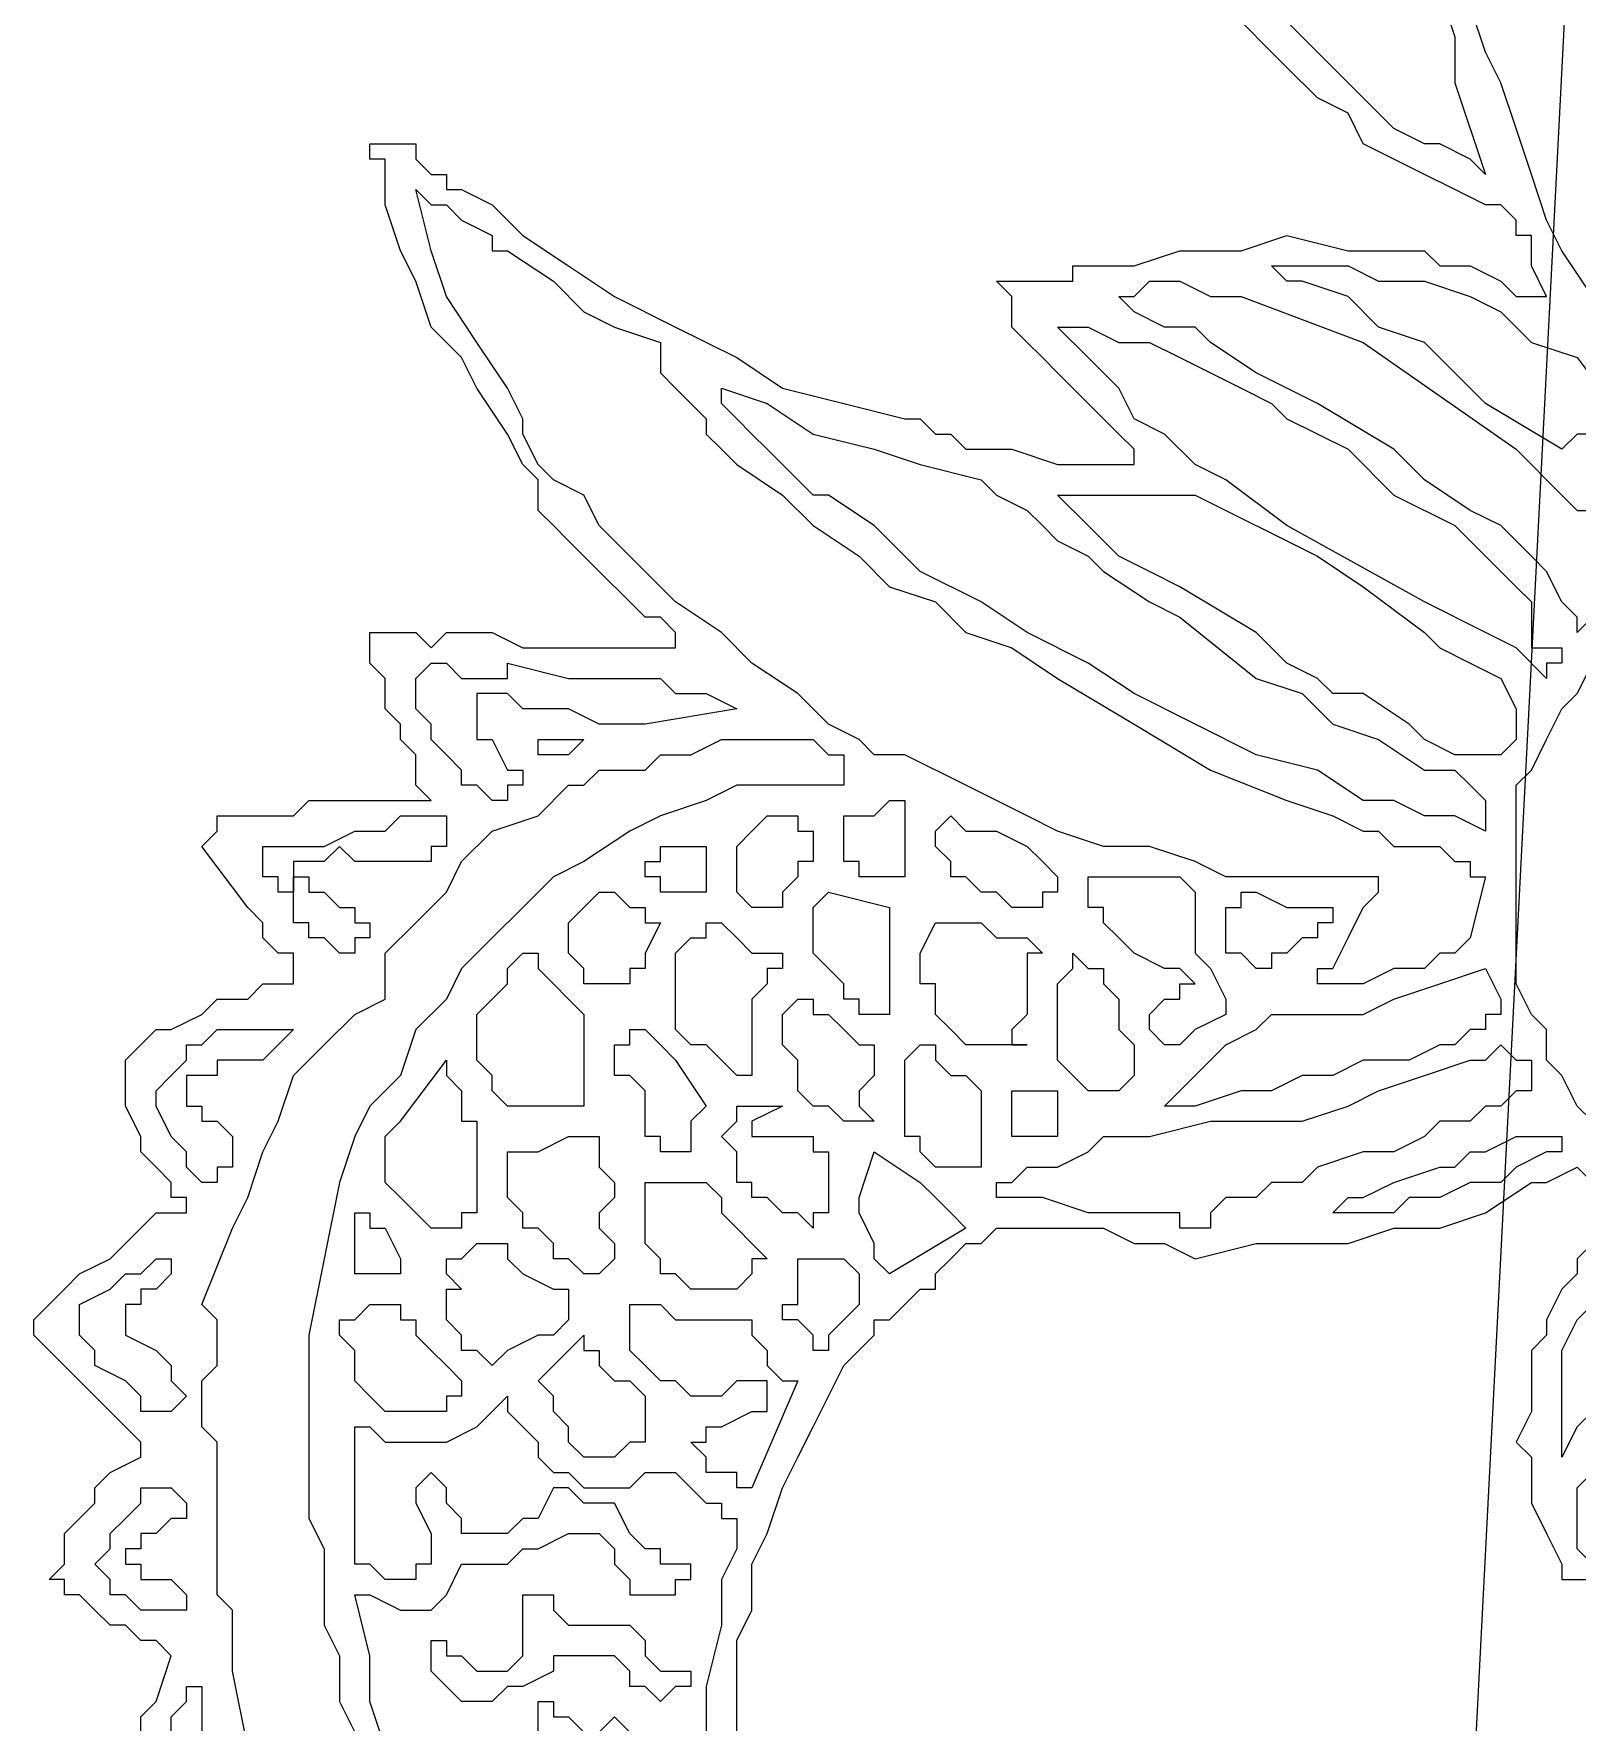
# Model space of a CAD drawing. Extents: x -66030 to 95157, y -13132 to 45879.
# Drawn here: x -22725.4 to -22330.9, y 15122.5 to 15554.3 of the extents above; entities that cross this region are included whole.
import ezdxf

# ---------------------------------------------------------------- set-up
doc = ezdxf.new("R2010")
doc.units = 0
doc.header["$LTSCALE"] = 100
doc.header["$MEASUREMENT"] = 0
doc.layers.get('0').update_dxf_attribs({"linetype": 'CONTINUOUS'})

msp = doc.modelspace()

# ---------------------------------------------------------------- linework, layer by layer
at = {"lineweight": 0}
for points in [[(-22326.97, 15698.06), (-22420.71, 13877.88)], [(-22366.03, 15565.26), (-22362.12, 15553.54), (-22362.12, 15541.82), (-22354.31, 15518.39), (-22358.22, 15522.29), (-22366.03, 15526.2), (-22369.93, 15526.2), (-22377.75, 15530.1), (-22389.46, 15541.82), (-22397.28, 15549.63), (-22405.09, 15557.45)], [(-22326.97, 15487.14), (-22334.78, 15498.86), (-22338.69, 15506.67), (-22342.59, 15518.39), (-22346.5, 15530.1), (-22350.4, 15541.82), (-22354.31, 15549.63), (-22358.22, 15561.35)], [(-22698.03, 15116.07), (-22698.03, 15123.88), (-22694.13, 15127.79), (-22690.22, 15139.51), (-22690.22, 15139.51), (-22694.13, 15143.41), (-22694.13, 15143.41), (-22698.03, 15143.41), (-22701.94, 15147.32), (-22701.94, 15147.32), (-22705.85, 15147.32), (-22709.75, 15151.22), (-22713.66, 15155.13), (-22717.56, 15155.13), (-22717.56, 15155.13), (-22717.56, 15159.04), (-22721.47, 15159.04), (-22717.56, 15162.94), (-22717.56, 15170.75), (-22713.66, 15174.66), (-22709.75, 15178.57), (-22709.75, 15182.47), (-22705.85, 15186.38), (-22698.03, 15190.28), (-22698.03, 15194.19), (-22725.38, 15221.53), (-22725.38, 15225.44), (-22721.47, 15229.34), (-22717.56, 15233.25), (-22713.66, 15237.16), (-22705.85, 15241.06), (-22701.94, 15244.97), (-22698.03, 15248.87), (-22694.13, 15252.78), (-22686.32, 15252.78), (-22686.32, 15256.69), (-22690.22, 15256.69), (-22690.22, 15260.59), (-22690.22, 15260.59), (-22694.13, 15264.5), (-22694.13, 15264.5), (-22698.03, 15268.4), (-22698.03, 15268.4), (-22698.03, 15272.31), (-22701.94, 15280.12), (-22701.94, 15284.03), (-22701.94, 15284.03), (-22701.94, 15287.93), (-22701.94, 15291.84), (-22694.13, 15299.65), (-22690.22, 15299.65), (-22682.41, 15303.56), (-22678.5, 15307.46), (-22670.69, 15307.46), (-22666.79, 15311.37), (-22658.98, 15311.37), (-22658.98, 15311.37), (-22658.98, 15315.28), (-22658.98, 15315.28), (-22658.98, 15315.28), (-22658.98, 15319.18), (-22662.88, 15319.18), (-22666.79, 15323.09), (-22666.79, 15326.99), (-22670.69, 15330.9), (-22682.41, 15346.52), (-22678.5, 15350.43), (-22678.5, 15350.43), (-22678.5, 15354.34), (-22674.6, 15354.34), (-22670.69, 15354.34), (-22666.79, 15354.34), (-22658.98, 15354.34), (-22655.07, 15358.24), (-22651.16, 15358.24), (-22647.26, 15358.24), (-22643.35, 15358.24), (-22639.45, 15358.24), (-22631.63, 15358.24), (-22627.73, 15358.24), (-22623.82, 15358.24), (-22627.73, 15362.15), (-22627.73, 15366.05), (-22627.73, 15369.96), (-22631.63, 15373.86), (-22631.63, 15377.77), (-22635.54, 15381.68), (-22635.54, 15385.58), (-22635.54, 15389.49), (-22639.45, 15393.39), (-22639.45, 15397.3), (-22639.45, 15397.3), (-22639.45, 15401.21), (-22631.63, 15401.21), (-22627.73, 15401.21), (-22623.82, 15397.3), (-22619.92, 15401.21), (-22616.01, 15401.21), (-22608.2, 15401.21), (-22600.39, 15397.3), (-22588.67, 15397.3), (-22580.86, 15397.3), (-22573.04, 15397.3), (-22565.23, 15397.3), (-22561.33, 15397.3), (-22561.33, 15397.3), (-22561.33, 15401.21), (-22561.33, 15401.21), (-22565.23, 15405.11), (-22569.14, 15405.11), (-22573.04, 15409.02), (-22580.86, 15416.83), (-22584.76, 15420.74), (-22588.67, 15424.64), (-22592.57, 15428.55), (-22596.48, 15432.45), (-22596.48, 15440.27), (-22600.39, 15444.17), (-22604.29, 15451.98), (-22612.1, 15463.7), (-22616.01, 15471.51), (-22623.82, 15479.33), (-22627.73, 15491.04), (-22631.63, 15498.86), (-22635.54, 15510.57), (-22635.54, 15522.29), (-22639.45, 15522.29), (-22639.45, 15522.29), (-22639.45, 15526.2), (-22639.45, 15526.2), (-22639.45, 15526.2), (-22635.54, 15526.2), (-22635.54, 15526.2), (-22631.63, 15526.2), (-22627.73, 15526.2), (-22627.73, 15522.29), (-22623.82, 15518.39), (-22619.92, 15518.39), (-22619.92, 15514.48), (-22616.01, 15514.48), (-22608.2, 15510.57), (-22600.39, 15502.76), (-22588.67, 15494.95), (-22576.95, 15487.14), (-22561.33, 15479.33), (-22545.7, 15471.51), (-22533.98, 15463.7), (-22518.36, 15459.8), (-22502.74, 15455.89), (-22498.83, 15455.89), (-22498.83, 15455.89), (-22494.92, 15451.98), (-22494.92, 15451.98), (-22491.02, 15451.98), (-22487.11, 15448.08), (-22487.11, 15448.08), (-22475.39, 15448.08), (-22463.68, 15444.17), (-22455.86, 15444.17), (-22448.05, 15444.17), (-22444.15, 15444.17), (-22444.15, 15448.08), (-22448.05, 15451.98), (-22455.86, 15459.8), (-22459.77, 15463.7), (-22463.68, 15467.61), (-22467.58, 15471.51), (-22471.49, 15475.42), (-22475.39, 15479.33), (-22475.39, 15487.14), (-22479.3, 15491.04), (-22475.39, 15491.04), (-22475.39, 15491.04), (-22467.58, 15491.04), (-22463.68, 15491.04), (-22463.68, 15491.04), (-22459.77, 15491.04), (-22459.77, 15494.95), (-22444.15, 15494.95), (-22432.43, 15498.86), (-22416.81, 15498.86), (-22405.09, 15502.76), (-22389.46, 15498.86), (-22377.75, 15498.86), (-22369.93, 15498.86), (-22366.03, 15494.95), (-22358.22, 15494.95), (-22350.4, 15491.04), (-22350.4, 15491.04), (-22350.4, 15491.04), (-22346.5, 15487.14), (-22338.69, 15487.14), (-22342.59, 15494.95), (-22342.59, 15502.76), (-22346.5, 15502.76), (-22346.5, 15506.67), (-22350.4, 15510.57), (-22350.4, 15510.57), (-22354.31, 15510.57), (-22362.12, 15514.48), (-22369.93, 15518.39), (-22377.75, 15522.29), (-22385.56, 15526.2), (-22389.46, 15534.01), (-22397.28, 15537.92), (-22405.09, 15545.73), (-22408.99, 15549.63), (-22416.81, 15557.45)], [(-22326.97, 15451.98), (-22330.87, 15451.98), (-22334.78, 15448.08), (-22354.31, 15459.8), (-22362.12, 15467.61), (-22369.93, 15475.42), (-22381.65, 15479.33), (-22389.46, 15487.14), (-22401.18, 15491.04), (-22405.09, 15491.04), (-22408.99, 15494.95), (-22405.09, 15494.95), (-22401.18, 15494.95), (-22389.46, 15494.95), (-22381.65, 15491.04), (-22369.93, 15491.04), (-22358.22, 15487.14), (-22350.4, 15483.23), (-22342.59, 15475.42), (-22330.87, 15471.51), (-22330.87, 15471.51), (-22319.16, 15455.89)], [(-22326.97, 15405.11), (-22330.87, 15401.21), (-22330.87, 15405.11), (-22334.78, 15409.02), (-22338.69, 15416.83), (-22342.59, 15420.74), (-22346.5, 15424.64), (-22350.4, 15428.55), (-22358.22, 15432.45), (-22369.93, 15440.27), (-22377.75, 15448.08), (-22397.28, 15459.8), (-22405.09, 15463.7), (-22412.9, 15467.61), (-22424.62, 15475.42), (-22428.52, 15479.33), (-22436.33, 15479.33), (-22444.15, 15483.23), (-22448.05, 15487.14), (-22448.05, 15487.14), (-22448.05, 15487.14), (-22444.15, 15487.14), (-22440.24, 15491.04), (-22432.43, 15491.04), (-22424.62, 15487.14), (-22416.81, 15487.14), (-22385.56, 15475.42), (-22346.5, 15448.08), (-22346.5, 15448.08), (-22342.59, 15444.17), (-22338.69, 15440.27), (-22330.87, 15432.45), (-22326.97, 15432.45)], [(-22326.97, 15276.22), (-22330.87, 15280.12), (-22334.78, 15287.93), (-22338.69, 15291.84), (-22338.69, 15299.65), (-22342.59, 15303.56), (-22346.5, 15311.37), (-22346.5, 15315.28), (-22346.5, 15323.09), (-22346.5, 15326.99), (-22346.5, 15334.81), (-22346.5, 15342.62), (-22346.5, 15346.52), (-22346.5, 15354.34), (-22346.5, 15362.15), (-22342.59, 15366.05), (-22338.69, 15373.86), (-22334.78, 15381.68), (-22330.87, 15385.58), (-22326.97, 15393.39)], [(-22670.69, 15116.07), (-22674.6, 15135.6), (-22674.6, 15139.51), (-22674.6, 15143.41), (-22674.6, 15147.32), (-22674.6, 15147.32), (-22674.6, 15151.22), (-22678.5, 15155.13), (-22678.5, 15162.94), (-22678.5, 15174.66), (-22678.5, 15182.47), (-22678.5, 15186.38), (-22678.5, 15194.19), (-22678.5, 15194.19), (-22682.41, 15198.1), (-22682.41, 15198.1), (-22682.41, 15202), (-22682.41, 15205.91), (-22682.41, 15209.81), (-22678.5, 15213.72), (-22678.5, 15221.53), (-22678.5, 15225.44), (-22678.5, 15225.44), (-22682.41, 15229.34), (-22674.6, 15248.87), (-22670.69, 15256.69), (-22666.79, 15268.4), (-22662.88, 15276.22), (-22658.98, 15287.93), (-22651.16, 15295.75), (-22643.35, 15303.56), (-22635.54, 15307.46), (-22635.54, 15319.18), (-22627.73, 15326.99), (-22619.92, 15334.81), (-22616.01, 15342.62), (-22608.2, 15350.43), (-22596.48, 15354.34), (-22588.67, 15362.15), (-22584.76, 15362.15), (-22580.86, 15366.05), (-22576.95, 15366.05), (-22569.14, 15366.05), (-22565.23, 15369.96), (-22557.42, 15369.96), (-22549.61, 15373.86), (-22541.8, 15373.86), (-22537.89, 15373.86), (-22533.98, 15373.86), (-22530.08, 15373.86), (-22530.08, 15373.86), (-22526.17, 15373.86), (-22522.27, 15369.96), (-22518.36, 15369.96), (-22518.36, 15366.05), (-22518.36, 15366.05), (-22518.36, 15366.05), (-22518.36, 15366.05), (-22518.36, 15362.15), (-22518.36, 15362.15), (-22522.27, 15362.15), (-22522.27, 15362.15), (-22530.08, 15362.15), (-22533.98, 15362.15), (-22545.7, 15362.15), (-22553.51, 15358.24), (-22565.23, 15354.34), (-22573.04, 15350.43), (-22584.76, 15342.62), (-22592.57, 15338.71), (-22600.39, 15330.9), (-22608.2, 15323.09), (-22616.01, 15315.28), (-22619.92, 15307.46), (-22627.73, 15299.65), (-22631.63, 15287.93), (-22639.45, 15280.12), (-22643.35, 15272.31), (-22647.26, 15260.59), (-22651.16, 15241.06), (-22655.07, 15221.53), (-22655.07, 15202), (-22655.07, 15194.19), (-22655.07, 15186.38), (-22655.07, 15174.66), (-22651.16, 15166.85), (-22651.16, 15155.13), (-22651.16, 15147.32), (-22647.26, 15139.51), (-22647.26, 15127.79), (-22643.35, 15119.98)], [(-22545.7, 15116.07), (-22545.7, 15123.88), (-22545.7, 15131.69), (-22545.7, 15143.41), (-22541.8, 15151.22), (-22541.8, 15162.94), (-22537.89, 15170.75), (-22533.98, 15182.47), (-22530.08, 15190.28), (-22526.17, 15198.1), (-22522.27, 15205.91), (-22518.36, 15213.72), (-22510.55, 15221.53), (-22510.55, 15225.44), (-22506.64, 15225.44), (-22502.74, 15229.34), (-22498.83, 15233.25), (-22494.92, 15233.25), (-22494.92, 15237.16), (-22491.02, 15241.06), (-22491.02, 15241.06), (-22487.11, 15244.97), (-22483.21, 15244.97), (-22479.3, 15248.87), (-22475.39, 15248.87), (-22471.49, 15248.87), (-22463.68, 15248.87), (-22459.77, 15248.87), (-22451.96, 15248.87), (-22444.15, 15244.97), (-22436.33, 15244.97), (-22428.52, 15241.06), (-22412.9, 15244.97), (-22401.18, 15244.97), (-22389.46, 15244.97), (-22377.75, 15248.87), (-22366.03, 15248.87), (-22354.31, 15252.78), (-22342.59, 15260.59), (-22338.69, 15260.59), (-22330.87, 15264.5), (-22326.97, 15260.59)], [(-22326.97, 15244.97), (-22330.87, 15241.06), (-22330.87, 15237.16), (-22334.78, 15233.25), (-22338.69, 15225.44), (-22338.69, 15221.53), (-22342.59, 15217.63), (-22342.59, 15209.81), (-22342.59, 15205.91), (-22342.59, 15202), (-22346.5, 15194.19), (-22342.59, 15190.28), (-22342.59, 15182.47), (-22342.59, 15178.57), (-22338.69, 15170.75), (-22334.78, 15162.94), (-22334.78, 15162.94), (-22334.78, 15159.04), (-22330.87, 15159.04), (-22330.87, 15159.04), (-22326.97, 15159.04)], [(-22326.97, 15202), (-22330.87, 15198.1), (-22334.78, 15190.28), (-22334.78, 15194.19), (-22334.78, 15198.1), (-22334.78, 15205.91), (-22334.78, 15217.63), (-22330.87, 15225.44), (-22326.97, 15229.34)], [(-22635.54, 15116.07), (-22639.45, 15127.79), (-22639.45, 15139.51), (-22643.35, 15155.13), (-22639.45, 15155.13), (-22639.45, 15155.13), (-22631.63, 15151.22), (-22627.73, 15151.22), (-22623.82, 15151.22), (-22623.82, 15151.22), (-22619.92, 15155.13), (-22619.92, 15155.13), (-22616.01, 15162.94), (-22608.2, 15162.94), (-22604.29, 15162.94), (-22600.39, 15166.85), (-22596.48, 15166.85), (-22588.67, 15170.75), (-22584.76, 15170.75), (-22580.86, 15170.75), (-22580.86, 15170.75), (-22576.95, 15166.85), (-22576.95, 15162.94), (-22573.04, 15159.04), (-22573.04, 15155.13), (-22573.04, 15155.13), (-22569.14, 15155.13), (-22569.14, 15155.13), (-22569.14, 15155.13), (-22565.23, 15155.13), (-22561.33, 15155.13), (-22561.33, 15155.13), (-22561.33, 15159.04), (-22557.42, 15159.04), (-22557.42, 15159.04), (-22557.42, 15162.94), (-22561.33, 15162.94), (-22565.23, 15162.94), (-22565.23, 15166.85), (-22569.14, 15166.85), (-22573.04, 15170.75), (-22573.04, 15170.75), (-22576.95, 15178.57), (-22576.95, 15178.57), (-22580.86, 15178.57), (-22584.76, 15178.57), (-22584.76, 15178.57), (-22588.67, 15182.47), (-22588.67, 15182.47), (-22592.57, 15182.47), (-22596.48, 15174.66), (-22600.39, 15174.66), (-22604.29, 15170.75), (-22608.2, 15170.75), (-22608.2, 15170.75), (-22612.1, 15170.75), (-22616.01, 15170.75), (-22616.01, 15174.66), (-22616.01, 15174.66), (-22619.92, 15178.57), (-22619.92, 15182.47), (-22619.92, 15182.47), (-22619.92, 15182.47), (-22623.82, 15186.38), (-22623.82, 15186.38), (-22623.82, 15186.38), (-22627.73, 15182.47), (-22627.73, 15182.47), (-22627.73, 15182.47), (-22627.73, 15178.57), (-22623.82, 15170.75), (-22623.82, 15166.85), (-22623.82, 15162.94), (-22623.82, 15162.94), (-22627.73, 15162.94), (-22627.73, 15159.04), (-22627.73, 15159.04), (-22631.63, 15159.04), (-22635.54, 15159.04), (-22635.54, 15159.04), (-22639.45, 15162.94), (-22643.35, 15162.94), (-22643.35, 15162.94), (-22643.35, 15166.85), (-22643.35, 15166.85), (-22643.35, 15198.1), (-22639.45, 15198.1), (-22635.54, 15194.19), (-22631.63, 15194.19), (-22627.73, 15194.19), (-22623.82, 15194.19), (-22619.92, 15194.19), (-22612.1, 15198.1), (-22608.2, 15202), (-22608.2, 15202), (-22604.29, 15205.91), (-22604.29, 15205.91), (-22604.29, 15205.91), (-22604.29, 15205.91), (-22604.29, 15202), (-22600.39, 15198.1), (-22596.48, 15194.19), (-22596.48, 15190.28), (-22592.57, 15186.38), (-22588.67, 15186.38), (-22584.76, 15182.47), (-22584.76, 15182.47), (-22580.86, 15182.47), (-22576.95, 15182.47), (-22576.95, 15182.47), (-22573.04, 15182.47), (-22573.04, 15182.47), (-22569.14, 15186.38), (-22569.14, 15186.38), (-22569.14, 15186.38), (-22565.23, 15186.38), (-22565.23, 15186.38), (-22561.33, 15186.38), (-22561.33, 15186.38), (-22557.42, 15182.47), (-22553.51, 15178.57), (-22549.61, 15178.57), (-22549.61, 15174.66), (-22545.7, 15174.66), (-22545.7, 15174.66), (-22545.7, 15166.85), (-22549.61, 15159.04), (-22549.61, 15151.22), (-22549.61, 15147.32), (-22553.51, 15131.69), (-22553.51, 15116.07)], [(-22326.97, 15162.94), (-22330.87, 15166.85), (-22330.87, 15166.85), (-22330.87, 15170.75), (-22330.87, 15170.75), (-22330.87, 15174.66), (-22330.87, 15182.47), (-22326.97, 15186.38)], [(-22690.22, 15119.98), (-22690.22, 15123.88), (-22686.32, 15127.79), (-22686.32, 15131.69), (-22686.32, 15131.69), (-22682.41, 15131.69), (-22682.41, 15131.69), (-22682.41, 15131.69), (-22682.41, 15127.79), (-22682.41, 15123.88), (-22682.41, 15123.88), (-22682.41, 15123.88), (-22682.41, 15119.98)], [(-22596.48, 15119.98), (-22596.48, 15123.88), (-22596.48, 15123.88), (-22596.48, 15127.79), (-22596.48, 15127.79), (-22592.57, 15127.79), (-22592.57, 15123.88), (-22588.67, 15123.88), (-22588.67, 15123.88), (-22588.67, 15123.88), (-22588.67, 15123.88), (-22584.76, 15119.98)], [(-22580.86, 15119.98), (-22576.95, 15123.88), (-22573.04, 15119.98)]]:
    msp.add_lwpolyline(points, dxfattribs=at)
for points in [[(-22604.29, 15498.86), (-22592.57, 15491.04), (-22584.76, 15483.23), (-22576.95, 15479.33), (-22565.23, 15475.42), (-22565.23, 15471.51), (-22565.23, 15467.61), (-22561.33, 15463.7), (-22557.42, 15459.8), (-22553.51, 15455.89), (-22553.51, 15451.98), (-22549.61, 15448.08), (-22545.7, 15444.17), (-22533.98, 15436.36), (-22526.17, 15428.55), (-22514.45, 15420.74), (-22506.64, 15412.92), (-22494.92, 15409.02), (-22487.11, 15401.21), (-22475.39, 15397.3), (-22463.68, 15389.49), (-22444.15, 15377.77), (-22424.62, 15366.05), (-22405.09, 15358.24), (-22393.37, 15354.34), (-22385.56, 15350.43), (-22381.65, 15350.43), (-22377.75, 15346.52), (-22369.93, 15346.52), (-22366.03, 15346.52), (-22362.12, 15342.62), (-22358.22, 15342.62), (-22358.22, 15338.71), (-22354.31, 15338.71), (-22358.22, 15323.09), (-22362.12, 15319.18), (-22366.03, 15319.18), (-22369.93, 15315.28), (-22377.75, 15315.28), (-22385.56, 15311.37), (-22397.28, 15311.37), (-22397.28, 15315.28), (-22393.37, 15315.28), (-22389.46, 15323.09), (-22385.56, 15330.9), (-22385.56, 15330.9), (-22381.65, 15334.81), (-22381.65, 15338.71), (-22385.56, 15338.71), (-22385.56, 15338.71), (-22389.46, 15338.71), (-22393.37, 15338.71), (-22397.28, 15338.71), (-22405.09, 15338.71), (-22408.99, 15338.71), (-22420.71, 15338.71), (-22428.52, 15342.62), (-22440.24, 15346.52), (-22451.96, 15346.52), (-22463.68, 15350.43), (-22471.49, 15354.34), (-22479.3, 15358.24), (-22487.11, 15362.15), (-22502.74, 15369.96), (-22510.55, 15369.96), (-22514.45, 15373.86), (-22522.27, 15377.77), (-22530.08, 15385.58), (-22541.8, 15393.39), (-22549.61, 15401.21), (-22561.33, 15409.02), (-22573.04, 15420.74), (-22576.95, 15424.64), (-22580.86, 15428.55), (-22584.76, 15436.36), (-22592.57, 15440.27), (-22596.48, 15444.17), (-22600.39, 15451.98), (-22600.39, 15455.89), (-22604.29, 15463.7), (-22612.1, 15475.42), (-22619.92, 15487.14), (-22623.82, 15498.86), (-22627.73, 15514.48), (-22623.82, 15510.57), (-22619.92, 15510.57), (-22616.01, 15506.67), (-22616.01, 15506.67), (-22608.2, 15502.76), (-22608.2, 15498.86), (-22604.29, 15498.86)], [(-22350.4, 15416.83), (-22346.5, 15412.92), (-22346.5, 15412.92), (-22342.59, 15409.02), (-22342.59, 15405.11), (-22342.59, 15405.11), (-22342.59, 15401.21), (-22342.59, 15397.3), (-22334.78, 15397.3), (-22334.78, 15393.39), (-22338.69, 15393.39), (-22338.69, 15389.49), (-22338.69, 15389.49), (-22346.5, 15397.3), (-22354.31, 15401.21), (-22369.93, 15409.02), (-22405.09, 15428.55), (-22420.71, 15440.27), (-22428.52, 15444.17), (-22436.33, 15451.98), (-22444.15, 15455.89), (-22448.05, 15463.7), (-22455.86, 15471.51), (-22463.68, 15479.33), (-22463.68, 15479.33), (-22455.86, 15479.33), (-22448.05, 15475.42), (-22440.24, 15475.42), (-22432.43, 15471.51), (-22424.62, 15467.61), (-22416.81, 15463.7), (-22408.99, 15459.8), (-22405.09, 15455.89), (-22389.46, 15448.08), (-22377.75, 15436.36), (-22362.12, 15428.55), (-22350.4, 15416.83)], [(-22451.96, 15416.83), (-22440.24, 15409.02), (-22432.43, 15405.11), (-22412.9, 15389.49), (-22401.18, 15385.58), (-22393.37, 15377.77), (-22381.65, 15373.86), (-22369.93, 15366.05), (-22366.03, 15366.05), (-22362.12, 15366.05), (-22358.22, 15362.15), (-22354.31, 15358.24), (-22354.31, 15350.43), (-22362.12, 15354.34), (-22369.93, 15354.34), (-22377.75, 15358.24), (-22385.56, 15358.24), (-22397.28, 15366.05), (-22412.9, 15369.96), (-22428.52, 15377.77), (-22444.15, 15385.58), (-22455.86, 15393.39), (-22471.49, 15401.21), (-22483.21, 15409.02), (-22498.83, 15416.83), (-22510.55, 15428.55), (-22522.27, 15436.36), (-22526.17, 15436.36), (-22526.17, 15436.36), (-22530.08, 15440.27), (-22530.08, 15440.27), (-22533.98, 15444.17), (-22533.98, 15444.17), (-22537.89, 15448.08), (-22541.8, 15451.98), (-22545.7, 15455.89), (-22549.61, 15459.8), (-22549.61, 15463.7), (-22537.89, 15459.8), (-22526.17, 15451.98), (-22510.55, 15448.08), (-22498.83, 15444.17), (-22483.21, 15440.27), (-22479.3, 15436.36), (-22471.49, 15432.45), (-22467.58, 15428.55), (-22463.68, 15424.64), (-22455.86, 15420.74), (-22451.96, 15416.83)], [(-22397.28, 15420.74), (-22385.56, 15412.92), (-22369.93, 15401.21), (-22366.03, 15397.3), (-22358.22, 15393.39), (-22350.4, 15389.49), (-22346.5, 15381.68), (-22346.5, 15381.68), (-22346.5, 15377.77), (-22346.5, 15373.86), (-22350.4, 15369.96), (-22350.4, 15369.96), (-22358.22, 15369.96), (-22362.12, 15369.96), (-22369.93, 15373.86), (-22373.84, 15377.77), (-22385.56, 15385.58), (-22393.37, 15385.58), (-22397.28, 15389.49), (-22405.09, 15393.39), (-22412.9, 15401.21), (-22432.43, 15412.92), (-22440.24, 15416.83), (-22448.05, 15420.74), (-22455.86, 15428.55), (-22463.68, 15436.36), (-22459.77, 15436.36), (-22455.86, 15436.36), (-22451.96, 15436.36), (-22444.15, 15436.36), (-22436.33, 15436.36), (-22432.43, 15436.36), (-22428.52, 15436.36), (-22397.28, 15420.74)], [(-22604.29, 15393.39), (-22588.67, 15389.49), (-22573.04, 15389.49), (-22565.23, 15389.49), (-22561.33, 15385.58), (-22553.51, 15385.58), (-22545.7, 15381.68), (-22569.14, 15377.77), (-22573.04, 15377.77), (-22580.86, 15377.77), (-22588.67, 15381.68), (-22596.48, 15381.68), (-22600.39, 15381.68), (-22604.29, 15385.58), (-22612.1, 15385.58), (-22612.1, 15385.58), (-22612.1, 15385.58), (-22612.1, 15381.68), (-22612.1, 15381.68), (-22612.1, 15377.77), (-22612.1, 15373.86), (-22608.2, 15373.86), (-22604.29, 15366.05), (-22604.29, 15366.05), (-22604.29, 15366.05), (-22600.39, 15366.05), (-22600.39, 15362.15), (-22604.29, 15362.15), (-22604.29, 15358.24), (-22604.29, 15358.24), (-22608.2, 15358.24), (-22612.1, 15362.15), (-22616.01, 15362.15), (-22616.01, 15366.05), (-22619.92, 15369.96), (-22623.82, 15373.86), (-22623.82, 15377.77), (-22627.73, 15381.68), (-22627.73, 15385.58), (-22627.73, 15389.49), (-22623.82, 15393.39), (-22619.92, 15393.39), (-22619.92, 15393.39), (-22616.01, 15389.49), (-22612.1, 15389.49), (-22608.2, 15389.49), (-22604.29, 15389.49), (-22604.29, 15393.39)], [(-22584.76, 15373.86), (-22588.67, 15369.96), (-22588.67, 15369.96), (-22588.67, 15369.96), (-22588.67, 15369.96), (-22592.57, 15369.96), (-22592.57, 15369.96), (-22596.48, 15369.96), (-22596.48, 15369.96), (-22596.48, 15369.96), (-22596.48, 15373.86), (-22592.57, 15373.86), (-22584.76, 15373.86)], [(-22502.74, 15338.71), (-22502.74, 15338.71), (-22506.64, 15338.71), (-22506.64, 15338.71), (-22510.55, 15338.71), (-22510.55, 15338.71), (-22514.45, 15338.71), (-22514.45, 15342.62), (-22514.45, 15342.62), (-22518.36, 15342.62), (-22518.36, 15346.52), (-22518.36, 15346.52), (-22518.36, 15350.43), (-22518.36, 15350.43), (-22518.36, 15354.34), (-22514.45, 15354.34), (-22510.55, 15354.34), (-22506.64, 15358.24), (-22506.64, 15358.24), (-22502.74, 15358.24), (-22502.74, 15338.71)], [(-22619.92, 15354.34), (-22619.92, 15350.43), (-22619.92, 15346.52), (-22619.92, 15346.52), (-22623.82, 15346.52), (-22623.82, 15342.62), (-22623.82, 15342.62), (-22631.63, 15342.62), (-22635.54, 15342.62), (-22639.45, 15342.62), (-22643.35, 15342.62), (-22643.35, 15342.62), (-22647.26, 15346.52), (-22647.26, 15346.52), (-22647.26, 15346.52), (-22647.26, 15346.52), (-22651.16, 15342.62), (-22655.07, 15342.62), (-22655.07, 15342.62), (-22658.98, 15342.62), (-22658.98, 15342.62), (-22658.98, 15342.62), (-22658.98, 15338.71), (-22655.07, 15338.71), (-22655.07, 15334.81), (-22651.16, 15334.81), (-22647.26, 15330.9), (-22647.26, 15330.9), (-22643.35, 15330.9), (-22643.35, 15326.99), (-22639.45, 15326.99), (-22639.45, 15326.99), (-22639.45, 15323.09), (-22643.35, 15323.09), (-22643.35, 15319.18), (-22643.35, 15319.18), (-22643.35, 15319.18), (-22647.26, 15319.18), (-22647.26, 15319.18), (-22647.26, 15319.18), (-22647.26, 15319.18), (-22651.16, 15323.09), (-22655.07, 15323.09), (-22655.07, 15326.99), (-22658.98, 15326.99), (-22658.98, 15330.9), (-22658.98, 15334.81), (-22658.98, 15334.81), (-22658.98, 15338.71), (-22658.98, 15334.81), (-22662.88, 15334.81), (-22662.88, 15334.81), (-22662.88, 15338.71), (-22666.79, 15338.71), (-22666.79, 15342.62), (-22666.79, 15342.62), (-22666.79, 15346.52), (-22666.79, 15346.52), (-22666.79, 15346.52), (-22662.88, 15346.52), (-22658.98, 15346.52), (-22658.98, 15346.52), (-22655.07, 15346.52), (-22651.16, 15346.52), (-22643.35, 15350.43), (-22639.45, 15350.43), (-22635.54, 15350.43), (-22631.63, 15354.34), (-22623.82, 15354.34), (-22623.82, 15354.34), (-22619.92, 15354.34)], [(-22526.17, 15342.62), (-22530.08, 15342.62), (-22530.08, 15338.71), (-22533.98, 15334.81), (-22533.98, 15330.9), (-22533.98, 15330.9), (-22537.89, 15330.9), (-22537.89, 15330.9), (-22537.89, 15330.9), (-22541.8, 15330.9), (-22541.8, 15330.9), (-22545.7, 15334.81), (-22545.7, 15338.71), (-22545.7, 15342.62), (-22545.7, 15346.52), (-22541.8, 15350.43), (-22541.8, 15350.43), (-22537.89, 15354.34), (-22537.89, 15354.34), (-22533.98, 15354.34), (-22533.98, 15354.34), (-22530.08, 15354.34), (-22530.08, 15354.34), (-22530.08, 15350.43), (-22526.17, 15350.43), (-22526.17, 15346.52), (-22526.17, 15342.62)], [(-22467.58, 15342.62), (-22463.68, 15338.71), (-22463.68, 15334.81), (-22467.58, 15334.81), (-22467.58, 15330.9), (-22471.49, 15330.9), (-22475.39, 15330.9), (-22479.3, 15334.81), (-22483.21, 15334.81), (-22487.11, 15338.71), (-22491.02, 15338.71), (-22491.02, 15342.62), (-22494.92, 15346.52), (-22494.92, 15350.43), (-22494.92, 15350.43), (-22494.92, 15350.43), (-22491.02, 15354.34), (-22487.11, 15350.43), (-22479.3, 15350.43), (-22471.49, 15346.52), (-22467.58, 15342.62)], [(-22553.51, 15346.52), (-22553.51, 15346.52), (-22553.51, 15342.62), (-22553.51, 15342.62), (-22553.51, 15338.71), (-22553.51, 15334.81), (-22557.42, 15334.81), (-22557.42, 15334.81), (-22557.42, 15334.81), (-22561.33, 15334.81), (-22565.23, 15334.81), (-22565.23, 15338.71), (-22569.14, 15338.71), (-22569.14, 15342.62), (-22569.14, 15342.62), (-22565.23, 15342.62), (-22565.23, 15346.52), (-22557.42, 15346.52), (-22553.51, 15346.52)], [(-22428.52, 15334.81), (-22428.52, 15330.9), (-22428.52, 15326.99), (-22428.52, 15323.09), (-22428.52, 15319.18), (-22424.62, 15315.28), (-22424.62, 15315.28), (-22420.71, 15307.46), (-22420.71, 15303.56), (-22428.52, 15299.65), (-22432.43, 15295.75), (-22436.33, 15295.75), (-22436.33, 15295.75), (-22436.33, 15295.75), (-22440.24, 15299.65), (-22440.24, 15299.65), (-22440.24, 15303.56), (-22436.33, 15307.46), (-22432.43, 15307.46), (-22432.43, 15307.46), (-22432.43, 15311.37), (-22428.52, 15311.37), (-22428.52, 15311.37), (-22432.43, 15315.28), (-22432.43, 15315.28), (-22436.33, 15315.28), (-22444.15, 15319.18), (-22448.05, 15323.09), (-22451.96, 15326.99), (-22451.96, 15330.9), (-22455.86, 15330.9), (-22455.86, 15334.81), (-22455.86, 15338.71), (-22455.86, 15338.71), (-22455.86, 15338.71), (-22451.96, 15338.71), (-22448.05, 15338.71), (-22444.15, 15338.71), (-22440.24, 15338.71), (-22436.33, 15338.71), (-22432.43, 15338.71), (-22428.52, 15334.81)], [(-22565.23, 15326.99), (-22569.14, 15319.18), (-22569.14, 15315.28), (-22573.04, 15315.28), (-22573.04, 15311.37), (-22573.04, 15311.37), (-22573.04, 15311.37), (-22576.95, 15311.37), (-22576.95, 15311.37), (-22580.86, 15311.37), (-22580.86, 15311.37), (-22584.76, 15311.37), (-22584.76, 15315.28), (-22584.76, 15315.28), (-22588.67, 15319.18), (-22588.67, 15319.18), (-22588.67, 15323.09), (-22588.67, 15326.99), (-22588.67, 15326.99), (-22584.76, 15330.9), (-22584.76, 15330.9), (-22580.86, 15334.81), (-22580.86, 15334.81), (-22576.95, 15334.81), (-22576.95, 15334.81), (-22576.95, 15334.81), (-22573.04, 15330.9), (-22569.14, 15330.9), (-22569.14, 15326.99), (-22565.23, 15326.99)], [(-22506.64, 15330.9), (-22506.64, 15326.99), (-22506.64, 15323.09), (-22506.64, 15315.28), (-22506.64, 15311.37), (-22506.64, 15311.37), (-22506.64, 15307.46), (-22506.64, 15303.56), (-22506.64, 15303.56), (-22510.55, 15303.56), (-22514.45, 15303.56), (-22514.45, 15307.46), (-22518.36, 15307.46), (-22518.36, 15307.46), (-22518.36, 15311.37), (-22522.27, 15315.28), (-22526.17, 15319.18), (-22526.17, 15323.09), (-22526.17, 15326.99), (-22526.17, 15326.99), (-22526.17, 15330.9), (-22522.27, 15334.81), (-22522.27, 15334.81), (-22522.27, 15334.81), (-22506.64, 15330.9)], [(-22393.37, 15330.9), (-22393.37, 15326.99), (-22397.28, 15326.99), (-22397.28, 15323.09), (-22401.18, 15323.09), (-22405.09, 15319.18), (-22408.99, 15319.18), (-22408.99, 15315.28), (-22412.9, 15315.28), (-22412.9, 15315.28), (-22416.81, 15319.18), (-22416.81, 15319.18), (-22420.71, 15319.18), (-22420.71, 15323.09), (-22420.71, 15326.99), (-22420.71, 15326.99), (-22420.71, 15330.9), (-22420.71, 15330.9), (-22416.81, 15330.9), (-22416.81, 15334.81), (-22412.9, 15334.81), (-22405.09, 15330.9), (-22401.18, 15330.9), (-22397.28, 15330.9), (-22393.37, 15330.9)], [(-22533.98, 15315.28), (-22537.89, 15315.28), (-22537.89, 15315.28), (-22537.89, 15311.37), (-22541.8, 15307.46), (-22541.8, 15303.56), (-22541.8, 15295.75), (-22541.8, 15291.84), (-22541.8, 15287.93), (-22545.7, 15287.93), (-22545.7, 15287.93), (-22549.61, 15291.84), (-22553.51, 15295.75), (-22557.42, 15295.75), (-22561.33, 15299.65), (-22561.33, 15303.56), (-22561.33, 15307.46), (-22561.33, 15311.37), (-22561.33, 15315.28), (-22561.33, 15315.28), (-22561.33, 15319.18), (-22557.42, 15323.09), (-22553.51, 15323.09), (-22553.51, 15326.99), (-22549.61, 15326.99), (-22549.61, 15326.99), (-22545.7, 15323.09), (-22541.8, 15319.18), (-22537.89, 15319.18), (-22533.98, 15319.18), (-22533.98, 15315.28)], [(-22467.58, 15319.18), (-22471.49, 15319.18), (-22471.49, 15315.28), (-22471.49, 15307.46), (-22471.49, 15303.56), (-22475.39, 15299.65), (-22475.39, 15299.65), (-22475.39, 15295.75), (-22471.49, 15295.75), (-22471.49, 15295.75), (-22471.49, 15295.75), (-22471.49, 15295.75), (-22475.39, 15295.75), (-22479.3, 15295.75), (-22483.21, 15295.75), (-22487.11, 15295.75), (-22487.11, 15295.75), (-22491.02, 15299.65), (-22494.92, 15303.56), (-22494.92, 15303.56), (-22494.92, 15307.46), (-22494.92, 15311.37), (-22498.83, 15311.37), (-22498.83, 15315.28), (-22498.83, 15319.18), (-22494.92, 15326.99), (-22494.92, 15326.99), (-22494.92, 15326.99), (-22491.02, 15326.99), (-22491.02, 15326.99), (-22487.11, 15326.99), (-22483.21, 15326.99), (-22479.3, 15323.09), (-22475.39, 15323.09), (-22471.49, 15323.09), (-22467.58, 15319.18)], [(-22584.76, 15303.56), (-22584.76, 15299.65), (-22584.76, 15291.84), (-22584.76, 15287.93), (-22584.76, 15280.12), (-22588.67, 15280.12), (-22596.48, 15280.12), (-22596.48, 15280.12), (-22600.39, 15280.12), (-22604.29, 15280.12), (-22604.29, 15280.12), (-22608.2, 15284.03), (-22608.2, 15287.93), (-22608.2, 15287.93), (-22612.1, 15291.84), (-22612.1, 15295.75), (-22612.1, 15303.56), (-22608.2, 15307.46), (-22604.29, 15311.37), (-22604.29, 15315.28), (-22604.29, 15315.28), (-22600.39, 15319.18), (-22596.48, 15319.18), (-22596.48, 15315.28), (-22592.57, 15311.37), (-22588.67, 15307.46), (-22584.76, 15303.56)], [(-22448.05, 15307.46), (-22448.05, 15307.46), (-22448.05, 15303.56), (-22448.05, 15299.65), (-22448.05, 15299.65), (-22444.15, 15295.75), (-22444.15, 15291.84), (-22444.15, 15287.93), (-22444.15, 15287.93), (-22444.15, 15287.93), (-22448.05, 15284.03), (-22448.05, 15284.03), (-22451.96, 15284.03), (-22451.96, 15284.03), (-22455.86, 15284.03), (-22455.86, 15284.03), (-22459.77, 15287.93), (-22459.77, 15287.93), (-22463.68, 15291.84), (-22463.68, 15299.65), (-22463.68, 15303.56), (-22463.68, 15307.46), (-22463.68, 15307.46), (-22463.68, 15311.37), (-22459.77, 15315.28), (-22459.77, 15319.18), (-22455.86, 15315.28), (-22455.86, 15315.28), (-22451.96, 15315.28), (-22451.96, 15315.28), (-22451.96, 15311.37), (-22448.05, 15307.46)], [(-22350.4, 15307.46), (-22350.4, 15303.56), (-22354.31, 15303.56), (-22354.31, 15299.65), (-22358.22, 15299.65), (-22362.12, 15295.75), (-22366.03, 15295.75), (-22373.84, 15291.84), (-22385.56, 15291.84), (-22393.37, 15287.93), (-22401.18, 15287.93), (-22408.99, 15284.03), (-22416.81, 15284.03), (-22428.52, 15280.12), (-22432.43, 15280.12), (-22436.33, 15280.12), (-22428.52, 15287.93), (-22424.62, 15291.84), (-22420.71, 15295.75), (-22412.9, 15299.65), (-22408.99, 15303.56), (-22408.99, 15303.56), (-22405.09, 15303.56), (-22401.18, 15303.56), (-22397.28, 15303.56), (-22393.37, 15303.56), (-22385.56, 15303.56), (-22377.75, 15307.46), (-22366.03, 15311.37), (-22354.31, 15315.28), (-22350.4, 15307.46)], [(-22510.55, 15295.75), (-22510.55, 15295.75), (-22510.55, 15291.84), (-22510.55, 15287.93), (-22514.45, 15284.03), (-22514.45, 15280.12), (-22510.55, 15276.22), (-22514.45, 15276.22), (-22514.45, 15276.22), (-22518.36, 15276.22), (-22518.36, 15276.22), (-22522.27, 15280.12), (-22526.17, 15280.12), (-22526.17, 15280.12), (-22530.08, 15284.03), (-22530.08, 15287.93), (-22530.08, 15291.84), (-22533.98, 15295.75), (-22533.98, 15299.65), (-22533.98, 15303.56), (-22530.08, 15307.46), (-22530.08, 15307.46), (-22530.08, 15307.46), (-22526.17, 15307.46), (-22526.17, 15303.56), (-22522.27, 15303.56), (-22518.36, 15299.65), (-22518.36, 15299.65), (-22514.45, 15295.75), (-22514.45, 15295.75), (-22510.55, 15295.75)], [(-22658.98, 15299.65), (-22662.88, 15295.75), (-22662.88, 15295.75), (-22662.88, 15295.75), (-22666.79, 15291.84), (-22666.79, 15291.84), (-22674.6, 15291.84), (-22674.6, 15291.84), (-22678.5, 15291.84), (-22678.5, 15287.93), (-22678.5, 15287.93), (-22682.41, 15287.93), (-22686.32, 15287.93), (-22686.32, 15287.93), (-22686.32, 15284.03), (-22686.32, 15284.03), (-22686.32, 15280.12), (-22686.32, 15280.12), (-22682.41, 15280.12), (-22682.41, 15280.12), (-22682.41, 15276.22), (-22678.5, 15276.22), (-22674.6, 15272.31), (-22674.6, 15272.31), (-22674.6, 15272.31), (-22674.6, 15272.31), (-22674.6, 15268.4), (-22674.6, 15268.4), (-22674.6, 15264.5), (-22678.5, 15264.5), (-22678.5, 15260.59), (-22678.5, 15260.59), (-22682.41, 15260.59), (-22682.41, 15260.59), (-22686.32, 15264.5), (-22686.32, 15268.4), (-22690.22, 15272.31), (-22694.13, 15280.12), (-22694.13, 15284.03), (-22690.22, 15287.93), (-22686.32, 15291.84), (-22686.32, 15295.75), (-22682.41, 15295.75), (-22678.5, 15299.65), (-22670.69, 15299.65), (-22666.79, 15299.65), (-22662.88, 15299.65), (-22658.98, 15299.65)], [(-22553.51, 15280.12), (-22553.51, 15280.12), (-22557.42, 15276.22), (-22557.42, 15272.31), (-22557.42, 15272.31), (-22557.42, 15268.4), (-22557.42, 15268.4), (-22561.33, 15268.4), (-22565.23, 15268.4), (-22565.23, 15272.31), (-22569.14, 15272.31), (-22569.14, 15276.22), (-22569.14, 15276.22), (-22569.14, 15280.12), (-22569.14, 15280.12), (-22569.14, 15280.12), (-22569.14, 15284.03), (-22569.14, 15284.03), (-22573.04, 15287.93), (-22573.04, 15287.93), (-22576.95, 15287.93), (-22576.95, 15291.84), (-22576.95, 15291.84), (-22576.95, 15295.75), (-22573.04, 15295.75), (-22573.04, 15299.65), (-22573.04, 15299.65), (-22569.14, 15299.65), (-22565.23, 15295.75), (-22561.33, 15291.84), (-22553.51, 15280.12)], [(-22487.11, 15287.93), (-22483.21, 15284.03), (-22483.21, 15284.03), (-22483.21, 15276.22), (-22483.21, 15272.31), (-22483.21, 15268.4), (-22483.21, 15264.5), (-22487.11, 15264.5), (-22487.11, 15264.5), (-22491.02, 15264.5), (-22494.92, 15264.5), (-22498.83, 15268.4), (-22498.83, 15272.31), (-22502.74, 15272.31), (-22502.74, 15276.22), (-22502.74, 15280.12), (-22502.74, 15284.03), (-22502.74, 15287.93), (-22502.74, 15291.84), (-22502.74, 15291.84), (-22498.83, 15295.75), (-22498.83, 15295.75), (-22498.83, 15295.75), (-22494.92, 15295.75), (-22494.92, 15291.84), (-22491.02, 15287.93), (-22491.02, 15287.93), (-22491.02, 15287.93), (-22487.11, 15287.93), (-22487.11, 15287.93)], [(-22342.59, 15284.03), (-22346.5, 15284.03), (-22350.4, 15280.12), (-22354.31, 15280.12), (-22358.22, 15276.22), (-22366.03, 15276.22), (-22369.93, 15272.31), (-22369.93, 15272.31), (-22377.75, 15268.4), (-22385.56, 15268.4), (-22397.28, 15264.5), (-22401.18, 15260.59), (-22408.99, 15260.59), (-22412.9, 15256.69), (-22420.71, 15256.69), (-22420.71, 15256.69), (-22424.62, 15252.78), (-22424.62, 15252.78), (-22424.62, 15248.87), (-22428.52, 15248.87), (-22428.52, 15248.87), (-22432.43, 15248.87), (-22432.43, 15252.78), (-22440.24, 15252.78), (-22444.15, 15252.78), (-22455.86, 15252.78), (-22467.58, 15256.69), (-22471.49, 15256.69), (-22479.3, 15256.69), (-22479.3, 15260.59), (-22475.39, 15260.59), (-22471.49, 15264.5), (-22463.68, 15264.5), (-22455.86, 15268.4), (-22455.86, 15268.4), (-22451.96, 15272.31), (-22440.24, 15272.31), (-22424.62, 15276.22), (-22412.9, 15276.22), (-22401.18, 15276.22), (-22389.46, 15280.12), (-22381.65, 15284.03), (-22369.93, 15287.93), (-22358.22, 15291.84), (-22354.31, 15291.84), (-22354.31, 15291.84), (-22354.31, 15291.84), (-22350.4, 15295.75), (-22346.5, 15291.84), (-22346.5, 15291.84), (-22342.59, 15291.84), (-22342.59, 15287.93), (-22342.59, 15284.03)], [(-22612.1, 15272.31), (-22612.1, 15272.31), (-22612.1, 15272.31), (-22612.1, 15268.4), (-22612.1, 15260.59), (-22612.1, 15256.69), (-22612.1, 15256.69), (-22612.1, 15252.78), (-22612.1, 15252.78), (-22616.01, 15252.78), (-22616.01, 15248.87), (-22619.92, 15248.87), (-22619.92, 15248.87), (-22623.82, 15248.87), (-22623.82, 15248.87), (-22627.73, 15252.78), (-22627.73, 15252.78), (-22631.63, 15256.69), (-22631.63, 15256.69), (-22635.54, 15260.59), (-22635.54, 15260.59), (-22635.54, 15264.5), (-22635.54, 15268.4), (-22635.54, 15268.4), (-22635.54, 15272.31), (-22631.63, 15276.22), (-22619.92, 15291.84), (-22619.92, 15291.84), (-22619.92, 15287.93), (-22616.01, 15284.03), (-22616.01, 15280.12), (-22616.01, 15276.22), (-22612.1, 15276.22), (-22612.1, 15272.31)], [(-22463.68, 15280.12), (-22463.68, 15276.22), (-22463.68, 15276.22), (-22463.68, 15276.22), (-22463.68, 15272.31), (-22467.58, 15272.31), (-22467.58, 15272.31), (-22471.49, 15272.31), (-22471.49, 15272.31), (-22471.49, 15272.31), (-22475.39, 15272.31), (-22475.39, 15276.22), (-22475.39, 15276.22), (-22475.39, 15280.12), (-22475.39, 15280.12), (-22475.39, 15284.03), (-22475.39, 15284.03), (-22471.49, 15284.03), (-22467.58, 15284.03), (-22463.68, 15284.03), (-22463.68, 15284.03), (-22463.68, 15280.12), (-22463.68, 15280.12), (-22463.68, 15280.12)], [(-22533.98, 15280.12), (-22541.8, 15276.22), (-22541.8, 15272.31), (-22541.8, 15272.31), (-22541.8, 15272.31), (-22537.89, 15272.31), (-22537.89, 15272.31), (-22533.98, 15272.31), (-22533.98, 15272.31), (-22533.98, 15272.31), (-22530.08, 15272.31), (-22530.08, 15272.31), (-22526.17, 15272.31), (-22526.17, 15268.4), (-22522.27, 15268.4), (-22522.27, 15268.4), (-22522.27, 15264.5), (-22522.27, 15260.59), (-22522.27, 15256.69), (-22522.27, 15252.78), (-22522.27, 15252.78), (-22526.17, 15252.78), (-22526.17, 15248.87), (-22530.08, 15252.78), (-22533.98, 15252.78), (-22533.98, 15252.78), (-22537.89, 15256.69), (-22541.8, 15256.69), (-22541.8, 15260.59), (-22545.7, 15260.59), (-22545.7, 15264.5), (-22545.7, 15268.4), (-22549.61, 15272.31), (-22549.61, 15272.31), (-22545.7, 15276.22), (-22545.7, 15276.22), (-22545.7, 15280.12), (-22541.8, 15280.12), (-22541.8, 15280.12), (-22537.89, 15280.12), (-22537.89, 15280.12), (-22537.89, 15280.12), (-22533.98, 15280.12)], [(-22580.86, 15272.31), (-22580.86, 15268.4), (-22580.86, 15268.4), (-22580.86, 15264.5), (-22580.86, 15264.5), (-22576.95, 15260.59), (-22576.95, 15256.69), (-22580.86, 15252.78), (-22580.86, 15252.78), (-22580.86, 15248.87), (-22576.95, 15244.97), (-22576.95, 15241.06), (-22576.95, 15241.06), (-22580.86, 15237.16), (-22580.86, 15237.16), (-22584.76, 15237.16), (-22588.67, 15241.06), (-22588.67, 15241.06), (-22592.57, 15241.06), (-22592.57, 15244.97), (-22596.48, 15248.87), (-22600.39, 15248.87), (-22600.39, 15252.78), (-22600.39, 15252.78), (-22604.29, 15256.69), (-22604.29, 15260.59), (-22604.29, 15264.5), (-22604.29, 15264.5), (-22604.29, 15268.4), (-22600.39, 15268.4), (-22596.48, 15268.4), (-22588.67, 15272.31), (-22588.67, 15272.31), (-22584.76, 15272.31), (-22580.86, 15272.31), (-22580.86, 15272.31)], [(-22338.69, 15268.4), (-22346.5, 15264.5), (-22350.4, 15260.59), (-22358.22, 15260.59), (-22366.03, 15256.69), (-22373.84, 15256.69), (-22377.75, 15252.78), (-22385.56, 15252.78), (-22393.37, 15252.78), (-22389.46, 15256.69), (-22385.56, 15256.69), (-22377.75, 15260.59), (-22366.03, 15264.5), (-22362.12, 15264.5), (-22358.22, 15268.4), (-22354.31, 15268.4), (-22354.31, 15268.4), (-22346.5, 15272.31), (-22342.59, 15272.31), (-22338.69, 15272.31), (-22334.78, 15272.31), (-22334.78, 15268.4), (-22338.69, 15268.4), (-22338.69, 15268.4)], [(-22487.11, 15248.87), (-22506.64, 15237.16), (-22506.64, 15237.16), (-22510.55, 15241.06), (-22510.55, 15241.06), (-22510.55, 15241.06), (-22510.55, 15244.97), (-22514.45, 15252.78), (-22514.45, 15252.78), (-22514.45, 15256.69), (-22510.55, 15268.4), (-22498.83, 15260.59), (-22494.92, 15256.69), (-22494.92, 15256.69), (-22491.02, 15252.78), (-22487.11, 15248.87)], [(-22537.89, 15241.06), (-22537.89, 15241.06), (-22541.8, 15241.06), (-22541.8, 15237.16), (-22541.8, 15237.16), (-22545.7, 15233.25), (-22549.61, 15233.25), (-22553.51, 15233.25), (-22557.42, 15233.25), (-22557.42, 15233.25), (-22561.33, 15237.16), (-22565.23, 15237.16), (-22565.23, 15241.06), (-22569.14, 15244.97), (-22569.14, 15248.87), (-22569.14, 15252.78), (-22569.14, 15256.69), (-22569.14, 15256.69), (-22569.14, 15260.59), (-22565.23, 15260.59), (-22565.23, 15260.59), (-22561.33, 15260.59), (-22561.33, 15260.59), (-22557.42, 15260.59), (-22553.51, 15260.59), (-22549.61, 15256.69), (-22549.61, 15252.78), (-22545.7, 15248.87), (-22541.8, 15244.97), (-22537.89, 15241.06)], [(-22631.63, 15241.06), (-22631.63, 15237.16), (-22631.63, 15237.16), (-22635.54, 15237.16), (-22639.45, 15237.16), (-22643.35, 15237.16), (-22643.35, 15237.16), (-22643.35, 15241.06), (-22643.35, 15241.06), (-22643.35, 15244.97), (-22643.35, 15248.87), (-22643.35, 15252.78), (-22639.45, 15252.78), (-22639.45, 15248.87), (-22635.54, 15248.87), (-22635.54, 15248.87), (-22631.63, 15241.06)], [(-22592.57, 15221.53), (-22596.48, 15221.53), (-22596.48, 15221.53), (-22604.29, 15217.63), (-22604.29, 15217.63), (-22608.2, 15213.72), (-22612.1, 15217.63), (-22612.1, 15217.63), (-22616.01, 15217.63), (-22616.01, 15221.53), (-22619.92, 15225.44), (-22619.92, 15225.44), (-22619.92, 15229.34), (-22619.92, 15233.25), (-22616.01, 15233.25), (-22616.01, 15233.25), (-22619.92, 15237.16), (-22619.92, 15241.06), (-22616.01, 15241.06), (-22616.01, 15241.06), (-22612.1, 15244.97), (-22604.29, 15244.97), (-22604.29, 15241.06), (-22604.29, 15241.06), (-22604.29, 15241.06), (-22600.39, 15237.16), (-22592.57, 15233.25), (-22588.67, 15233.25), (-22588.67, 15229.34), (-22588.67, 15229.34), (-22588.67, 15229.34), (-22588.67, 15225.44), (-22588.67, 15225.44), (-22592.57, 15221.53)], [(-22690.22, 15241.06), (-22690.22, 15237.16), (-22690.22, 15237.16), (-22694.13, 15233.25), (-22694.13, 15233.25), (-22698.03, 15233.25), (-22698.03, 15229.34), (-22701.94, 15229.34), (-22701.94, 15225.44), (-22701.94, 15225.44), (-22701.94, 15225.44), (-22701.94, 15221.53), (-22694.13, 15217.63), (-22694.13, 15217.63), (-22690.22, 15213.72), (-22690.22, 15209.81), (-22690.22, 15209.81), (-22686.32, 15205.91), (-22690.22, 15202), (-22690.22, 15202), (-22690.22, 15202), (-22694.13, 15202), (-22698.03, 15202), (-22698.03, 15205.91), (-22701.94, 15209.81), (-22709.75, 15213.72), (-22709.75, 15217.63), (-22713.66, 15221.53), (-22713.66, 15221.53), (-22713.66, 15225.44), (-22713.66, 15225.44), (-22713.66, 15229.34), (-22705.85, 15233.25), (-22701.94, 15237.16), (-22698.03, 15237.16), (-22694.13, 15241.06), (-22690.22, 15241.06)], [(-22514.45, 15233.25), (-22514.45, 15229.34), (-22518.36, 15225.44), (-22522.27, 15221.53), (-22522.27, 15221.53), (-22522.27, 15217.63), (-22526.17, 15217.63), (-22526.17, 15217.63), (-22526.17, 15221.53), (-22530.08, 15225.44), (-22533.98, 15225.44), (-22533.98, 15225.44), (-22533.98, 15229.34), (-22530.08, 15229.34), (-22530.08, 15229.34), (-22530.08, 15233.25), (-22530.08, 15237.16), (-22530.08, 15241.06), (-22526.17, 15241.06), (-22526.17, 15241.06), (-22526.17, 15241.06), (-22522.27, 15241.06), (-22522.27, 15241.06), (-22518.36, 15241.06), (-22518.36, 15241.06), (-22514.45, 15237.16), (-22514.45, 15233.25)], [(-22616.01, 15237.16), (-22616.01, 15237.16), (-22616.01, 15237.16)], [(-22616.01, 15209.81), (-22616.01, 15205.91), (-22619.92, 15205.91), (-22619.92, 15205.91), (-22619.92, 15202), (-22627.73, 15202), (-22635.54, 15202), (-22639.45, 15205.91), (-22639.45, 15205.91), (-22643.35, 15209.81), (-22643.35, 15209.81), (-22643.35, 15213.72), (-22643.35, 15213.72), (-22643.35, 15217.63), (-22647.26, 15221.53), (-22647.26, 15221.53), (-22647.26, 15225.44), (-22647.26, 15225.44), (-22643.35, 15225.44), (-22639.45, 15229.34), (-22635.54, 15229.34), (-22635.54, 15229.34), (-22631.63, 15229.34), (-22631.63, 15225.44), (-22627.73, 15225.44), (-22627.73, 15221.53), (-22623.82, 15217.63), (-22619.92, 15213.72), (-22616.01, 15209.81)], [(-22541.8, 15225.44), (-22541.8, 15221.53), (-22541.8, 15221.53), (-22537.89, 15217.63), (-22537.89, 15213.72), (-22533.98, 15209.81), (-22533.98, 15209.81), (-22530.08, 15209.81), (-22541.8, 15182.47), (-22545.7, 15182.47), (-22545.7, 15186.38), (-22549.61, 15186.38), (-22549.61, 15186.38), (-22553.51, 15186.38), (-22553.51, 15190.28), (-22557.42, 15194.19), (-22553.51, 15194.19), (-22553.51, 15198.1), (-22553.51, 15198.1), (-22549.61, 15198.1), (-22549.61, 15198.1), (-22541.8, 15202), (-22541.8, 15202), (-22537.89, 15202), (-22537.89, 15205.91), (-22537.89, 15205.91), (-22537.89, 15205.91), (-22537.89, 15209.81), (-22537.89, 15209.81), (-22541.8, 15209.81), (-22545.7, 15209.81), (-22545.7, 15209.81), (-22549.61, 15205.91), (-22553.51, 15205.91), (-22557.42, 15205.91), (-22561.33, 15209.81), (-22565.23, 15209.81), (-22569.14, 15213.72), (-22573.04, 15217.63), (-22573.04, 15217.63), (-22573.04, 15221.53), (-22573.04, 15225.44), (-22573.04, 15229.34), (-22573.04, 15229.34), (-22569.14, 15229.34), (-22569.14, 15229.34), (-22565.23, 15229.34), (-22561.33, 15225.44), (-22541.8, 15225.44)], [(-22569.14, 15194.19), (-22573.04, 15194.19), (-22576.95, 15190.28), (-22576.95, 15190.28), (-22580.86, 15190.28), (-22580.86, 15190.28), (-22584.76, 15190.28), (-22588.67, 15194.19), (-22588.67, 15198.1), (-22592.57, 15202), (-22592.57, 15202), (-22592.57, 15205.91), (-22596.48, 15209.81), (-22592.57, 15213.72), (-22584.76, 15221.53), (-22584.76, 15217.63), (-22580.86, 15217.63), (-22580.86, 15213.72), (-22580.86, 15213.72), (-22576.95, 15209.81), (-22573.04, 15209.81), (-22569.14, 15205.91), (-22569.14, 15205.91), (-22569.14, 15202), (-22569.14, 15202), (-22569.14, 15198.1), (-22569.14, 15198.1), (-22569.14, 15194.19)], [(-22686.32, 15178.57), (-22686.32, 15178.57), (-22686.32, 15174.66), (-22690.22, 15174.66), (-22690.22, 15174.66), (-22694.13, 15170.75), (-22694.13, 15170.75), (-22698.03, 15170.75), (-22698.03, 15166.85), (-22701.94, 15166.85), (-22701.94, 15166.85), (-22701.94, 15162.94), (-22701.94, 15162.94), (-22698.03, 15162.94), (-22698.03, 15159.04), (-22698.03, 15159.04), (-22694.13, 15159.04), (-22690.22, 15159.04), (-22690.22, 15159.04), (-22686.32, 15155.13), (-22686.32, 15155.13), (-22686.32, 15155.13), (-22686.32, 15151.22), (-22686.32, 15151.22), (-22690.22, 15151.22), (-22694.13, 15151.22), (-22698.03, 15151.22), (-22698.03, 15151.22), (-22701.94, 15155.13), (-22705.85, 15155.13), (-22705.85, 15159.04), (-22709.75, 15162.94), (-22705.85, 15166.85), (-22705.85, 15170.75), (-22701.94, 15174.66), (-22698.03, 15178.57), (-22698.03, 15182.47), (-22694.13, 15182.47), (-22690.22, 15182.47), (-22686.32, 15178.57)], [(-22588.67, 15147.32), (-22573.04, 15147.32), (-22569.14, 15143.41), (-22569.14, 15139.51), (-22569.14, 15139.51), (-22565.23, 15135.6), (-22565.23, 15135.6), (-22561.33, 15135.6), (-22557.42, 15135.6), (-22557.42, 15135.6), (-22557.42, 15131.69), (-22557.42, 15131.69), (-22561.33, 15131.69), (-22561.33, 15131.69), (-22565.23, 15127.79), (-22569.14, 15131.69), (-22573.04, 15131.69), (-22573.04, 15135.6), (-22576.95, 15139.51), (-22580.86, 15139.51), (-22584.76, 15139.51), (-22584.76, 15139.51), (-22588.67, 15139.51), (-22592.57, 15139.51), (-22592.57, 15135.6), (-22600.39, 15131.69), (-22604.29, 15131.69), (-22608.2, 15127.79), (-22608.2, 15127.79), (-22612.1, 15127.79), (-22616.01, 15127.79), (-22616.01, 15127.79), (-22619.92, 15131.69), (-22623.82, 15135.6), (-22623.82, 15139.51), (-22623.82, 15143.41), (-22623.82, 15143.41), (-22623.82, 15143.41), (-22619.92, 15143.41), (-22619.92, 15139.51), (-22616.01, 15139.51), (-22612.1, 15135.6), (-22612.1, 15135.6), (-22608.2, 15135.6), (-22608.2, 15135.6), (-22608.2, 15135.6), (-22604.29, 15135.6), (-22604.29, 15135.6), (-22600.39, 15139.51), (-22600.39, 15139.51), (-22600.39, 15139.51), (-22600.39, 15143.41), (-22600.39, 15143.41), (-22600.39, 15151.22), (-22600.39, 15155.13), (-22600.39, 15155.13), (-22596.48, 15155.13), (-22596.48, 15155.13), (-22596.48, 15155.13), (-22592.57, 15155.13), (-22592.57, 15151.22), (-22588.67, 15147.32)]]:
    msp.add_lwpolyline(points, close=True, dxfattribs=at)

doc.saveas('drawing.dxf')
